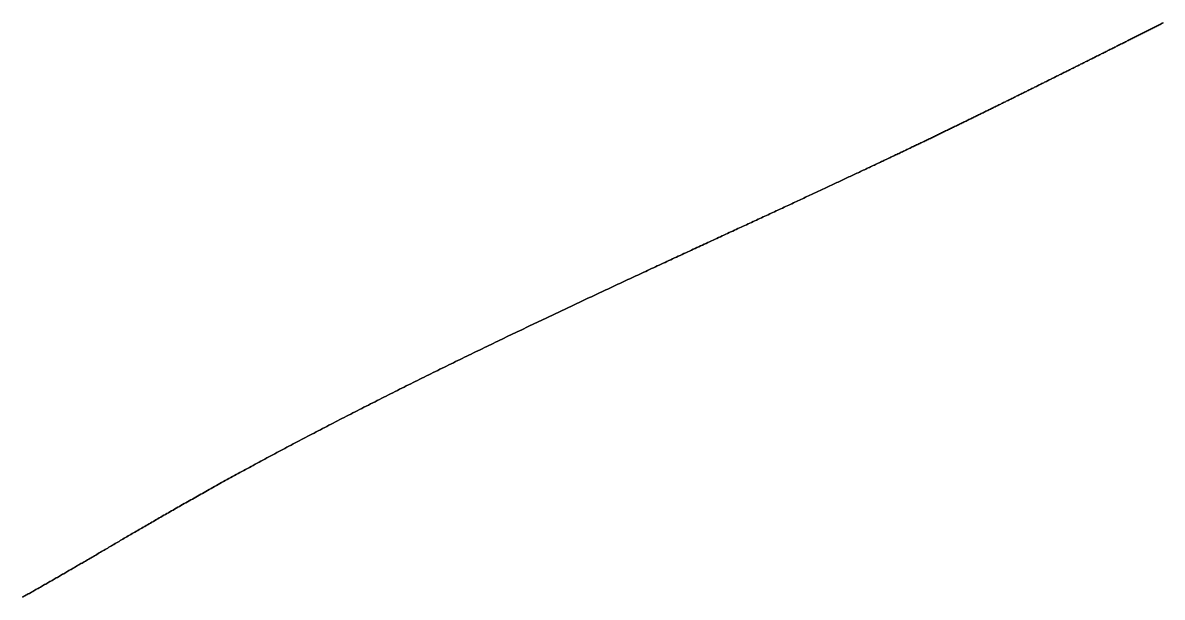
# Model space of a CAD drawing. Header units: inches. Extents: x 130170 to 284068, y 377793 to 804530.
# Drawn here: x 254410.89 to 254453.45, y 754056.56 to 754078.02 of the extents above; entities that cross this region are included whole.
import ezdxf

# ---------------------------------------------------------------- set-up
doc = ezdxf.new("R2010")
doc.units = ezdxf.units.IN
doc.header["$MEASUREMENT"] = 0
doc.layers.add('muni_il', color=7, linetype='Continuous')

msp = doc.modelspace()

# ---------------------------------------------------------------- linework, layer by layer
at = {"layer": 'muni_il'}
for points in [[(254453.489, 754078.018), (254453.451, 754077.999), (254453.413, 754077.98), (254453.375, 754077.96), (254453.337, 754077.941), (254453.3, 754077.922), (254453.262, 754077.903), (254453.224, 754077.884), (254453.187, 754077.865), (254453.149, 754077.846), (254453.112, 754077.827), (254453.074, 754077.808), (254453.037, 754077.789), (254452.999, 754077.77), (254452.962, 754077.751), (254452.924, 754077.732), (254452.887, 754077.713), (254452.85, 754077.694), (254452.813, 754077.675), (254452.776, 754077.657), (254452.739, 754077.638), (254452.701, 754077.619), (254452.664, 754077.601), (254452.627, 754077.582), (254452.59, 754077.563), (254452.554, 754077.545), (254452.517, 754077.526), (254452.48, 754077.507), (254452.443, 754077.489), (254452.406, 754077.47), (254452.37, 754077.452), (254452.333, 754077.433), (254452.296, 754077.415), (254452.26, 754077.396), (254452.223, 754077.378), (254452.186, 754077.36), (254452.15, 754077.341), (254452.114, 754077.323), (254452.077, 754077.305), (254452.041, 754077.286), (254452.004, 754077.268), (254451.968, 754077.25), (254451.932, 754077.231), (254451.896, 754077.213), (254451.86, 754077.195), (254451.823, 754077.177), (254451.787, 754077.159), (254451.751, 754077.141), (254451.715, 754077.123), (254451.679, 754077.104), (254451.643, 754077.086), (254451.607, 754077.068), (254451.571, 754077.05), (254451.536, 754077.032), (254451.5, 754077.014), (254451.464, 754076.996), (254451.428, 754076.978), (254451.393, 754076.961), (254451.357, 754076.943), (254451.321, 754076.925), (254451.286, 754076.907), (254451.25, 754076.889), (254451.214, 754076.871), (254451.179, 754076.853), (254451.143, 754076.836), (254451.108, 754076.818), (254451.073, 754076.8), (254451.037, 754076.782), (254451.002, 754076.765), (254450.967, 754076.747), (254450.931, 754076.729), (254450.896, 754076.712), (254450.861, 754076.694), (254450.826, 754076.676), (254450.79, 754076.659), (254450.755, 754076.641), (254450.72, 754076.624), (254450.685, 754076.606), (254450.65, 754076.589), (254450.615, 754076.571), (254450.58, 754076.553), (254450.545, 754076.536), (254450.51, 754076.519), (254450.475, 754076.501), (254450.44, 754076.484), (254450.405, 754076.466), (254450.371, 754076.449), (254450.336, 754076.431), (254450.301, 754076.414), (254450.266, 754076.397), (254450.231, 754076.379), (254450.197, 754076.362), (254450.162, 754076.345), (254450.127, 754076.327), (254450.093, 754076.31), (254450.058, 754076.293), (254450.023, 754076.275), (254449.989, 754076.258), (254449.954, 754076.241), (254449.92, 754076.224), (254449.885, 754076.206), (254449.851, 754076.189), (254449.816, 754076.172), (254449.782, 754076.155), (254449.747, 754076.137), (254449.713, 754076.12), (254449.678, 754076.103), (254449.644, 754076.086), (254449.61, 754076.069), (254449.575, 754076.052), (254449.541, 754076.035), (254449.507, 754076.018), (254449.472, 754076), (254449.438, 754075.983), (254449.404, 754075.966), (254449.37, 754075.949), (254449.335, 754075.932), (254449.301, 754075.915), (254449.267, 754075.898), (254449.233, 754075.881), (254449.198, 754075.864), (254449.164, 754075.847), (254449.13, 754075.83), (254449.096, 754075.813), (254449.062, 754075.796), (254449.027, 754075.779), (254448.993, 754075.762), (254448.959, 754075.745), (254448.925, 754075.728), (254448.891, 754075.711), (254448.857, 754075.694), (254448.823, 754075.677), (254448.789, 754075.66), (254448.754, 754075.643), (254448.72, 754075.626), (254448.686, 754075.609), (254448.652, 754075.592), (254448.618, 754075.576), (254448.584, 754075.558), (254448.55, 754075.542), (254448.516, 754075.525), (254448.482, 754075.508), (254448.448, 754075.491), (254448.414, 754075.474), (254448.38, 754075.457), (254448.345, 754075.44), (254448.311, 754075.423), (254448.277, 754075.406), (254448.243, 754075.389), (254448.209, 754075.373), (254448.175, 754075.356), (254448.141, 754075.339), (254448.107, 754075.322), (254448.073, 754075.305), (254448.038, 754075.288), (254448.004, 754075.271), (254447.97, 754075.254), (254447.936, 754075.237), (254447.902, 754075.22), (254447.868, 754075.204), (254447.833, 754075.187), (254447.799, 754075.17), (254447.765, 754075.153), (254447.731, 754075.136), (254447.696, 754075.119), (254447.662, 754075.102), (254447.628, 754075.085), (254447.594, 754075.068), (254447.559, 754075.051), (254447.525, 754075.034), (254447.491, 754075.017), (254447.456, 754075), (254447.422, 754074.983), (254447.387, 754074.966), (254447.353, 754074.95), (254447.319, 754074.933), (254447.284, 754074.916), (254447.25, 754074.898), (254447.215, 754074.882), (254447.18, 754074.865), (254447.146, 754074.848), (254447.111, 754074.83), (254447.077, 754074.813), (254447.042, 754074.796), (254447.007, 754074.779), (254446.973, 754074.762), (254446.938, 754074.745), (254446.903, 754074.728), (254446.868, 754074.711), (254446.833, 754074.694), (254446.798, 754074.677), (254446.763, 754074.659), (254446.728, 754074.642), (254446.693, 754074.625), (254446.658, 754074.608), (254446.623, 754074.591), (254446.588, 754074.573), (254446.553, 754074.556), (254446.518, 754074.539), (254446.482, 754074.522), (254446.447, 754074.504), (254446.412, 754074.487), (254446.376, 754074.47), (254446.341, 754074.453), (254446.305, 754074.435), (254446.27, 754074.418), (254446.234, 754074.4), (254446.198, 754074.383), (254446.163, 754074.366), (254446.127, 754074.348), (254446.091, 754074.331), (254446.055, 754074.313), (254446.019, 754074.295), (254445.983, 754074.278), (254445.947, 754074.26), (254445.911, 754074.243), (254445.875, 754074.225), (254445.839, 754074.208), (254445.802, 754074.19), (254445.766, 754074.172), (254445.729, 754074.154), (254445.693, 754074.137), (254445.656, 754074.119), (254445.62, 754074.101), (254445.583, 754074.083), (254445.546, 754074.065), (254445.509, 754074.047), (254445.472, 754074.03), (254445.435, 754074.012), (254445.398, 754073.994), (254445.361, 754073.976), (254445.323, 754073.957), (254445.286, 754073.939), (254445.249, 754073.921), (254445.211, 754073.903), (254445.173, 754073.885), (254445.136, 754073.866), (254445.098, 754073.848), (254445.06, 754073.83), (254445.022, 754073.812), (254444.984, 754073.793), (254444.946, 754073.775), (254444.907, 754073.756), (254444.869, 754073.738), (254444.83, 754073.719), (254444.792, 754073.701), (254444.753, 754073.682), (254444.714, 754073.663), (254444.675, 754073.645), (254444.636, 754073.626), (254444.597, 754073.607), (254444.558, 754073.588), (254444.519, 754073.569), (254444.479, 754073.55), (254444.44, 754073.531), (254444.4, 754073.512), (254444.36, 754073.493), (254444.32, 754073.474), (254444.28, 754073.455), (254444.24, 754073.435), (254444.2, 754073.416), (254444.159, 754073.397), (254444.119, 754073.378), (254444.078, 754073.358), (254444.037, 754073.339), (254443.996, 754073.319), (254443.955, 754073.299), (254443.914, 754073.28), (254443.873, 754073.26), (254443.831, 754073.24), (254443.79, 754073.22), (254443.748, 754073.2), (254443.706, 754073.18), (254443.664, 754073.16), (254443.622, 754073.14), (254443.58, 754073.12), (254443.537, 754073.1), (254443.494, 754073.08), (254443.452, 754073.059), (254443.409, 754073.039), (254443.366, 754073.018), (254443.322, 754072.998), (254443.279, 754072.977), (254443.236, 754072.957), (254443.192, 754072.936), (254443.148, 754072.915), (254443.104, 754072.894), (254443.06, 754072.873), (254443.016, 754072.852), (254442.971, 754072.831), (254442.927, 754072.81), (254442.882, 754072.789), (254442.837, 754072.768), (254442.792, 754072.746), (254442.746, 754072.725), (254442.701, 754072.703), (254442.655, 754072.682), (254442.609, 754072.66), (254442.563, 754072.638), (254442.517, 754072.617), (254442.471, 754072.595), (254442.424, 754072.573), (254442.377, 754072.551), (254442.33, 754072.529), (254442.283, 754072.506), (254442.236, 754072.484), (254442.189, 754072.462), (254442.141, 754072.439), (254442.093, 754072.417), (254442.045, 754072.394), (254441.997, 754072.372), (254441.948, 754072.349), (254441.9, 754072.326), (254441.851, 754072.303), (254441.802, 754072.28), (254441.753, 754072.257), (254441.703, 754072.234), (254441.654, 754072.211), (254441.604, 754072.187), (254441.554, 754072.164), (254441.504, 754072.14), (254441.454, 754072.117), (254441.403, 754072.093), (254441.352, 754072.069), (254441.301, 754072.045), (254441.25, 754072.021), (254441.199, 754071.997), (254441.147, 754071.973), (254441.095, 754071.949), (254441.043, 754071.925), (254440.991, 754071.9), (254440.939, 754071.876), (254440.886, 754071.851), (254440.833, 754071.827), (254440.78, 754071.802), (254440.727, 754071.777), (254440.674, 754071.752), (254440.62, 754071.727), (254440.566, 754071.702), (254440.512, 754071.677), (254440.458, 754071.651), (254440.403, 754071.626), (254440.348, 754071.6), (254440.294, 754071.575), (254440.238, 754071.549), (254440.183, 754071.523), (254440.128, 754071.497), (254440.072, 754071.471), (254440.016, 754071.445), (254439.96, 754071.419), (254439.903, 754071.393), (254439.847, 754071.367), (254439.79, 754071.34), (254439.733, 754071.314), (254439.675, 754071.287), (254439.618, 754071.26), (254439.56, 754071.234), (254439.502, 754071.207), (254439.444, 754071.18), (254439.386, 754071.153), (254439.327, 754071.125), (254439.269, 754071.098), (254439.21, 754071.071), (254439.15, 754071.043), (254439.091, 754071.016), (254439.031, 754070.988), (254438.972, 754070.961), (254438.912, 754070.933), (254438.852, 754070.905), (254438.791, 754070.877), (254438.73, 754070.849), (254438.67, 754070.82), (254438.609, 754070.792), (254438.547, 754070.764), (254438.486, 754070.735), (254438.424, 754070.707), (254438.362, 754070.678), (254438.3, 754070.649), (254438.238, 754070.62), (254438.175, 754070.592), (254438.113, 754070.562), (254438.05, 754070.533), (254437.987, 754070.504), (254437.923, 754070.475), (254437.86, 754070.445), (254437.796, 754070.416), (254437.732, 754070.386), (254437.668, 754070.357), (254437.604, 754070.327), (254437.54, 754070.297), (254437.475, 754070.267), (254437.41, 754070.237), (254437.345, 754070.207), (254437.28, 754070.177), (254437.214, 754070.147), (254437.149, 754070.116), (254437.083, 754070.086), (254437.017, 754070.055), (254436.951, 754070.025), (254436.884, 754069.994), (254436.818, 754069.963), (254436.751, 754069.932), (254436.684, 754069.901), (254436.617, 754069.87), (254436.549, 754069.839), (254436.482, 754069.808), (254436.414, 754069.776), (254436.346, 754069.745), (254436.278, 754069.713), (254436.21, 754069.682), (254436.142, 754069.65), (254436.073, 754069.618), (254436.004, 754069.587), (254435.935, 754069.555), (254435.866, 754069.523), (254435.797, 754069.491), (254435.728, 754069.458), (254435.658, 754069.426), (254435.588, 754069.394), (254435.518, 754069.362), (254435.448, 754069.329), (254435.378, 754069.296), (254435.308, 754069.264), (254435.237, 754069.231), (254435.166, 754069.198), (254435.095, 754069.165), (254435.024, 754069.132), (254434.953, 754069.099), (254434.881, 754069.066), (254434.81, 754069.033), (254434.738, 754069), (254434.666, 754068.966), (254434.594, 754068.933), (254434.522, 754068.899), (254434.45, 754068.866), (254434.377, 754068.832), (254434.304, 754068.798), (254434.232, 754068.764), (254434.159, 754068.73), (254434.085, 754068.696), (254434.012, 754068.662), (254433.939, 754068.628), (254433.865, 754068.594), (254433.791, 754068.56), (254433.718, 754068.525), (254433.644, 754068.491), (254433.569, 754068.456), (254433.495, 754068.421), (254433.421, 754068.387), (254433.346, 754068.352), (254433.271, 754068.317), (254433.196, 754068.282), (254433.121, 754068.247), (254433.046, 754068.212), (254432.971, 754068.177), (254432.895, 754068.142), (254432.82, 754068.106), (254432.744, 754068.071), (254432.668, 754068.035), (254432.592, 754068), (254432.516, 754067.964), (254432.44, 754067.928), (254432.363, 754067.893), (254432.287, 754067.857), (254432.21, 754067.821), (254432.133, 754067.785), (254432.056, 754067.749), (254431.979, 754067.712), (254431.902, 754067.676), (254431.825, 754067.64), (254431.747, 754067.603), (254431.67, 754067.567), (254431.592, 754067.53), (254431.514, 754067.493), (254431.436, 754067.457), (254431.358, 754067.42), (254431.28, 754067.383), (254431.201, 754067.346), (254431.123, 754067.309), (254431.044, 754067.272), (254430.965, 754067.235), (254430.887, 754067.197), (254430.808, 754067.16), (254430.728, 754067.123), (254430.649, 754067.085), (254430.57, 754067.047), (254430.49, 754067.01), (254430.411, 754066.972), (254430.331, 754066.934), (254430.251, 754066.896), (254430.171, 754066.858), (254430.091, 754066.82), (254430.011, 754066.782), (254429.931, 754066.744), (254429.85, 754066.705), (254429.77, 754066.667), (254429.689, 754066.628), (254429.608, 754066.59), (254429.527, 754066.551), (254429.447, 754066.512), (254429.365, 754066.474), (254429.284, 754066.435), (254429.203, 754066.396), (254429.122, 754066.357), (254429.04, 754066.318), (254428.959, 754066.279), (254428.877, 754066.24), (254428.795, 754066.2), (254428.713, 754066.161), (254428.631, 754066.121), (254428.549, 754066.082), (254428.467, 754066.042), (254428.385, 754066.002), (254428.303, 754065.963), (254428.22, 754065.923), (254428.138, 754065.883), (254428.055, 754065.843), (254427.972, 754065.803), (254427.89, 754065.763), (254427.807, 754065.723), (254427.724, 754065.682), (254427.641, 754065.642), (254427.558, 754065.602), (254427.475, 754065.561), (254427.392, 754065.521), (254427.309, 754065.48), (254427.226, 754065.44), (254427.142, 754065.399), (254427.059, 754065.358), (254426.975, 754065.318), (254426.892, 754065.277), (254426.809, 754065.236), (254426.725, 754065.195), (254426.641, 754065.154), (254426.558, 754065.113), (254426.474, 754065.072), (254426.39, 754065.03), (254426.307, 754064.989), (254426.223, 754064.948), (254426.139, 754064.906), (254426.055, 754064.865), (254425.972, 754064.824), (254425.888, 754064.782), (254425.804, 754064.741), (254425.72, 754064.699), (254425.636, 754064.658), (254425.553, 754064.616), (254425.469, 754064.574), (254425.385, 754064.533), (254425.301, 754064.491), (254425.217, 754064.449), (254425.134, 754064.407), (254425.05, 754064.365), (254424.966, 754064.324), (254424.883, 754064.282), (254424.799, 754064.24), (254424.716, 754064.198), (254424.632, 754064.156), (254424.548, 754064.114), (254424.465, 754064.072), (254424.382, 754064.03), (254424.298, 754063.988), (254424.215, 754063.946), (254424.132, 754063.904), (254424.049, 754063.862), (254423.966, 754063.82), (254423.883, 754063.778), (254423.8, 754063.736), (254423.717, 754063.694), (254423.635, 754063.652), (254423.552, 754063.61), (254423.47, 754063.568), (254423.388, 754063.526), (254423.305, 754063.484), (254423.223, 754063.442), (254423.141, 754063.4), (254423.059, 754063.358), (254422.978, 754063.316), (254422.896, 754063.274), (254422.815, 754063.233), (254422.733, 754063.191), (254422.652, 754063.149), (254422.571, 754063.107), (254422.49, 754063.066), (254422.41, 754063.024), (254422.329, 754062.982), (254422.249, 754062.941), (254422.169, 754062.899), (254422.089, 754062.857), (254422.009, 754062.816), (254421.929, 754062.774), (254421.85, 754062.733), (254421.771, 754062.692), (254421.692, 754062.65), (254421.613, 754062.609), (254421.534, 754062.568), (254421.456, 754062.527), (254421.378, 754062.486), (254421.3, 754062.445), (254421.222, 754062.404), (254421.144, 754062.363), (254421.067, 754062.322), (254420.99, 754062.282), (254420.913, 754062.241), (254420.836, 754062.2), (254420.76, 754062.16), (254420.684, 754062.119), (254420.608, 754062.079), (254420.532, 754062.039), (254420.457, 754061.999), (254420.382, 754061.959), (254420.307, 754061.919), (254420.232, 754061.879), (254420.158, 754061.839), (254420.084, 754061.799), (254420.01, 754061.759), (254419.936, 754061.72), (254419.863, 754061.68), (254419.79, 754061.641), (254419.717, 754061.602), (254419.645, 754061.563), (254419.572, 754061.523), (254419.5, 754061.484), (254419.429, 754061.446), (254419.357, 754061.407), (254419.286, 754061.368), (254419.215, 754061.33), (254419.145, 754061.291), (254419.075, 754061.253), (254419.005, 754061.215), (254418.935, 754061.176), (254418.866, 754061.138), (254418.797, 754061.1), (254418.728, 754061.063), (254418.659, 754061.025), (254418.591, 754060.987), (254418.523, 754060.95), (254418.456, 754060.912), (254418.388, 754060.875), (254418.321, 754060.838), (254418.254, 754060.801), (254418.188, 754060.764), (254418.122, 754060.728), (254418.056, 754060.691), (254417.991, 754060.654), (254417.925, 754060.618), (254417.86, 754060.582), (254417.796, 754060.546), (254417.731, 754060.51), (254417.667, 754060.474), (254417.604, 754060.438), (254417.54, 754060.402), (254417.477, 754060.367), (254417.414, 754060.331), (254417.352, 754060.296), (254417.289, 754060.261), (254417.227, 754060.226), (254417.165, 754060.191), (254417.104, 754060.156), (254417.043, 754060.122), (254416.982, 754060.087), (254416.922, 754060.053), (254416.861, 754060.018), (254416.802, 754059.984), (254416.742, 754059.95), (254416.682, 754059.916), (254416.623, 754059.883), (254416.564, 754059.849), (254416.506, 754059.815), (254416.448, 754059.782), (254416.39, 754059.749), (254416.332, 754059.716), (254416.275, 754059.683), (254416.218, 754059.65), (254416.161, 754059.617), (254416.104, 754059.585), (254416.048, 754059.552), (254415.992, 754059.52), (254415.937, 754059.488), (254415.881, 754059.456), (254415.826, 754059.424), (254415.771, 754059.392), (254415.717, 754059.361), (254415.662, 754059.329), (254415.608, 754059.298), (254415.554, 754059.267), (254415.501, 754059.236), (254415.448, 754059.205), (254415.395, 754059.174), (254415.342, 754059.143), (254415.29, 754059.113), (254415.238, 754059.082), (254415.186, 754059.052), (254415.134, 754059.022), (254415.083, 754058.992), (254415.032, 754058.962), (254414.981, 754058.933), (254414.93, 754058.903), (254414.88, 754058.874), (254414.83, 754058.845), (254414.78, 754058.816), (254414.731, 754058.787), (254414.681, 754058.758), (254414.632, 754058.729), (254414.584, 754058.701), (254414.535, 754058.672), (254414.487, 754058.644), (254414.439, 754058.616), (254414.391, 754058.588), (254414.344, 754058.56), (254414.296, 754058.532), (254414.249, 754058.505), (254414.203, 754058.477), (254414.156, 754058.45), (254414.11, 754058.423), (254414.064, 754058.396), (254414.018, 754058.369), (254413.973, 754058.343), (254413.927, 754058.316), (254413.882, 754058.289), (254413.837, 754058.263), (254413.793, 754058.237), (254413.748, 754058.211), (254413.704, 754058.185), (254413.66, 754058.159), (254413.616, 754058.134), (254413.572, 754058.108), (254413.529, 754058.083), (254413.486, 754058.058), (254413.443, 754058.032), (254413.4, 754058.007), (254413.358, 754057.982), (254413.315, 754057.958), (254413.273, 754057.933), (254413.231, 754057.908), (254413.189, 754057.884), (254413.147, 754057.859), (254413.106, 754057.835), (254413.064, 754057.811), (254413.023, 754057.787), (254412.982, 754057.763), (254412.941, 754057.739), (254412.9, 754057.716), (254412.86, 754057.692), (254412.819, 754057.668), (254412.779, 754057.645), (254412.738, 754057.621), (254412.698, 754057.598), (254412.658, 754057.575), (254412.618, 754057.552), (254412.578, 754057.528), (254412.538, 754057.505), (254412.499, 754057.482), (254412.459, 754057.459), (254412.42, 754057.436), (254412.38, 754057.413), (254412.34, 754057.391), (254412.301, 754057.368), (254412.262, 754057.345), (254412.222, 754057.322), (254412.183, 754057.3), (254412.143, 754057.277), (254412.104, 754057.254), (254412.064, 754057.231), (254412.025, 754057.209), (254411.986, 754057.186), (254411.946, 754057.163), (254411.906, 754057.141), (254411.867, 754057.118), (254411.827, 754057.095), (254411.788, 754057.072), (254411.748, 754057.05), (254411.708, 754057.027), (254411.668, 754057.004), (254411.628, 754056.981), (254411.588, 754056.958), (254411.548, 754056.935), (254411.507, 754056.912), (254411.467, 754056.889), (254411.426, 754056.866), (254411.385, 754056.843), (254411.344, 754056.819), (254411.303, 754056.796), (254411.262, 754056.773), (254411.221, 754056.749), (254411.179, 754056.726), (254411.137, 754056.702), (254411.095, 754056.678), (254411.053, 754056.654), (254411.011, 754056.63), (254410.968, 754056.606), (254410.925, 754056.582), (254410.882, 754056.557)], [(254410.882, 754056.557), (254410.925, 754056.582), (254410.968, 754056.606), (254411.011, 754056.63), (254411.053, 754056.654), (254411.095, 754056.678), (254411.137, 754056.702), (254411.179, 754056.726), (254411.221, 754056.749), (254411.262, 754056.773), (254411.303, 754056.796), (254411.344, 754056.819), (254411.385, 754056.843), (254411.426, 754056.866), (254411.467, 754056.889), (254411.507, 754056.912), (254411.548, 754056.935), (254411.588, 754056.958), (254411.628, 754056.981), (254411.668, 754057.004), (254411.708, 754057.027), (254411.748, 754057.05), (254411.788, 754057.072), (254411.827, 754057.095), (254411.867, 754057.118), (254411.906, 754057.141), (254411.946, 754057.163), (254411.986, 754057.186), (254412.025, 754057.209), (254412.064, 754057.231), (254412.104, 754057.254), (254412.143, 754057.277), (254412.183, 754057.3), (254412.222, 754057.322), (254412.262, 754057.345), (254412.301, 754057.368), (254412.34, 754057.391), (254412.38, 754057.413), (254412.42, 754057.436), (254412.459, 754057.459), (254412.499, 754057.482), (254412.538, 754057.505), (254412.578, 754057.528), (254412.618, 754057.552), (254412.658, 754057.575), (254412.698, 754057.598), (254412.738, 754057.621), (254412.779, 754057.645), (254412.819, 754057.668), (254412.86, 754057.692), (254412.9, 754057.716), (254412.941, 754057.739), (254412.982, 754057.763), (254413.023, 754057.787), (254413.064, 754057.811), (254413.106, 754057.835), (254413.147, 754057.859), (254413.189, 754057.884), (254413.231, 754057.908), (254413.273, 754057.933), (254413.315, 754057.958), (254413.358, 754057.982), (254413.4, 754058.007), (254413.443, 754058.032), (254413.486, 754058.058), (254413.529, 754058.083), (254413.572, 754058.108), (254413.616, 754058.134), (254413.66, 754058.159), (254413.704, 754058.185), (254413.748, 754058.211), (254413.793, 754058.237), (254413.837, 754058.263), (254413.882, 754058.289), (254413.927, 754058.316), (254413.973, 754058.343), (254414.018, 754058.369), (254414.064, 754058.396), (254414.11, 754058.423), (254414.156, 754058.45), (254414.203, 754058.477), (254414.249, 754058.505), (254414.296, 754058.532), (254414.344, 754058.56), (254414.391, 754058.588), (254414.439, 754058.616), (254414.487, 754058.644), (254414.535, 754058.672), (254414.584, 754058.701), (254414.632, 754058.729), (254414.681, 754058.758), (254414.731, 754058.787), (254414.78, 754058.816), (254414.83, 754058.845), (254414.88, 754058.874), (254414.93, 754058.903), (254414.981, 754058.933), (254415.032, 754058.962), (254415.083, 754058.992), (254415.134, 754059.022), (254415.186, 754059.052), (254415.238, 754059.082), (254415.29, 754059.113), (254415.342, 754059.143), (254415.395, 754059.174), (254415.448, 754059.205), (254415.501, 754059.236), (254415.554, 754059.267), (254415.608, 754059.298), (254415.662, 754059.329), (254415.717, 754059.361), (254415.771, 754059.392), (254415.826, 754059.424), (254415.881, 754059.456), (254415.937, 754059.488), (254415.992, 754059.52), (254416.048, 754059.552), (254416.104, 754059.585), (254416.161, 754059.617), (254416.218, 754059.65), (254416.275, 754059.683), (254416.332, 754059.716), (254416.39, 754059.749), (254416.448, 754059.782), (254416.506, 754059.815), (254416.564, 754059.849), (254416.623, 754059.883), (254416.682, 754059.916), (254416.742, 754059.95), (254416.802, 754059.984), (254416.861, 754060.018), (254416.922, 754060.053), (254416.982, 754060.087), (254417.043, 754060.122), (254417.104, 754060.156), (254417.165, 754060.191), (254417.227, 754060.226), (254417.289, 754060.261), (254417.352, 754060.296), (254417.414, 754060.331), (254417.477, 754060.367), (254417.54, 754060.402), (254417.604, 754060.438), (254417.667, 754060.474), (254417.731, 754060.51), (254417.796, 754060.546), (254417.86, 754060.582), (254417.925, 754060.618), (254417.991, 754060.654), (254418.056, 754060.691), (254418.122, 754060.728), (254418.188, 754060.764), (254418.254, 754060.801), (254418.321, 754060.838), (254418.388, 754060.875), (254418.456, 754060.912), (254418.523, 754060.95), (254418.591, 754060.987), (254418.659, 754061.025), (254418.728, 754061.063), (254418.797, 754061.1), (254418.866, 754061.138), (254418.935, 754061.176), (254419.005, 754061.215), (254419.075, 754061.253), (254419.145, 754061.291), (254419.215, 754061.33), (254419.286, 754061.368), (254419.357, 754061.407), (254419.429, 754061.446), (254419.5, 754061.484), (254419.572, 754061.523), (254419.645, 754061.563), (254419.717, 754061.602), (254419.79, 754061.641), (254419.863, 754061.68), (254419.936, 754061.72), (254420.01, 754061.759), (254420.084, 754061.799), (254420.158, 754061.839), (254420.232, 754061.879), (254420.307, 754061.919), (254420.382, 754061.959), (254420.457, 754061.999), (254420.532, 754062.039), (254420.608, 754062.079), (254420.684, 754062.119), (254420.76, 754062.16), (254420.836, 754062.2), (254420.913, 754062.241), (254420.99, 754062.282), (254421.067, 754062.322), (254421.144, 754062.363), (254421.222, 754062.404), (254421.3, 754062.445), (254421.378, 754062.486), (254421.456, 754062.527), (254421.534, 754062.568), (254421.613, 754062.609), (254421.692, 754062.65), (254421.771, 754062.692), (254421.85, 754062.733), (254421.929, 754062.774), (254422.009, 754062.816), (254422.089, 754062.857), (254422.169, 754062.899), (254422.249, 754062.941), (254422.329, 754062.982), (254422.41, 754063.024), (254422.49, 754063.066), (254422.571, 754063.107), (254422.652, 754063.149), (254422.733, 754063.191), (254422.815, 754063.233), (254422.896, 754063.274), (254422.978, 754063.316), (254423.059, 754063.358), (254423.141, 754063.4), (254423.223, 754063.442), (254423.305, 754063.484), (254423.388, 754063.526), (254423.47, 754063.568), (254423.552, 754063.61), (254423.635, 754063.652), (254423.717, 754063.694), (254423.8, 754063.736), (254423.883, 754063.778), (254423.966, 754063.82), (254424.049, 754063.862), (254424.132, 754063.904), (254424.215, 754063.946), (254424.298, 754063.988), (254424.382, 754064.03), (254424.465, 754064.072), (254424.548, 754064.114), (254424.632, 754064.156), (254424.716, 754064.198), (254424.799, 754064.24), (254424.883, 754064.282), (254424.966, 754064.324), (254425.05, 754064.365), (254425.134, 754064.407), (254425.217, 754064.449), (254425.301, 754064.491), (254425.385, 754064.533), (254425.469, 754064.574), (254425.553, 754064.616), (254425.636, 754064.658), (254425.72, 754064.699), (254425.804, 754064.741), (254425.888, 754064.782), (254425.972, 754064.824), (254426.055, 754064.865), (254426.139, 754064.906), (254426.223, 754064.948), (254426.307, 754064.989), (254426.39, 754065.03), (254426.474, 754065.072), (254426.558, 754065.113), (254426.641, 754065.154), (254426.725, 754065.195), (254426.809, 754065.236), (254426.892, 754065.277), (254426.975, 754065.318), (254427.059, 754065.358), (254427.142, 754065.399), (254427.226, 754065.44), (254427.309, 754065.48), (254427.392, 754065.521), (254427.475, 754065.561), (254427.558, 754065.602), (254427.641, 754065.642), (254427.724, 754065.682), (254427.807, 754065.723), (254427.89, 754065.763), (254427.972, 754065.803), (254428.055, 754065.843), (254428.138, 754065.883), (254428.22, 754065.923), (254428.303, 754065.963), (254428.385, 754066.002), (254428.467, 754066.042), (254428.549, 754066.082), (254428.631, 754066.121), (254428.713, 754066.161), (254428.795, 754066.2), (254428.877, 754066.24), (254428.959, 754066.279), (254429.04, 754066.318), (254429.122, 754066.357), (254429.203, 754066.396), (254429.284, 754066.435), (254429.365, 754066.474), (254429.447, 754066.512), (254429.527, 754066.551), (254429.608, 754066.59), (254429.689, 754066.628), (254429.77, 754066.667), (254429.85, 754066.705), (254429.931, 754066.744), (254430.011, 754066.782), (254430.091, 754066.82), (254430.171, 754066.858), (254430.251, 754066.896), (254430.331, 754066.934), (254430.411, 754066.972), (254430.49, 754067.01), (254430.57, 754067.047), (254430.649, 754067.085), (254430.728, 754067.123), (254430.808, 754067.16), (254430.887, 754067.197), (254430.965, 754067.235), (254431.044, 754067.272), (254431.123, 754067.309), (254431.201, 754067.346), (254431.28, 754067.383), (254431.358, 754067.42), (254431.436, 754067.457), (254431.514, 754067.493), (254431.592, 754067.53), (254431.67, 754067.567), (254431.747, 754067.603), (254431.825, 754067.64), (254431.902, 754067.676), (254431.979, 754067.712), (254432.056, 754067.749), (254432.133, 754067.785), (254432.21, 754067.821), (254432.287, 754067.857), (254432.363, 754067.893), (254432.44, 754067.928), (254432.516, 754067.964), (254432.592, 754068), (254432.668, 754068.035), (254432.744, 754068.071), (254432.82, 754068.106), (254432.895, 754068.142), (254432.971, 754068.177), (254433.046, 754068.212), (254433.121, 754068.247), (254433.196, 754068.282), (254433.271, 754068.317), (254433.346, 754068.352), (254433.421, 754068.387), (254433.495, 754068.421), (254433.569, 754068.456), (254433.644, 754068.491), (254433.718, 754068.525), (254433.791, 754068.56), (254433.865, 754068.594), (254433.939, 754068.628), (254434.012, 754068.662), (254434.085, 754068.696), (254434.159, 754068.73), (254434.232, 754068.764), (254434.304, 754068.798), (254434.377, 754068.832), (254434.45, 754068.866), (254434.522, 754068.899), (254434.594, 754068.933), (254434.666, 754068.966), (254434.738, 754069), (254434.81, 754069.033), (254434.881, 754069.066), (254434.953, 754069.099), (254435.024, 754069.132), (254435.095, 754069.165), (254435.166, 754069.198), (254435.237, 754069.231), (254435.308, 754069.264), (254435.378, 754069.296), (254435.448, 754069.329), (254435.518, 754069.362), (254435.588, 754069.394), (254435.658, 754069.426), (254435.728, 754069.458), (254435.797, 754069.491), (254435.866, 754069.523), (254435.935, 754069.555), (254436.004, 754069.587), (254436.073, 754069.618), (254436.142, 754069.65), (254436.21, 754069.682), (254436.278, 754069.713), (254436.346, 754069.745), (254436.414, 754069.776), (254436.482, 754069.808), (254436.549, 754069.839), (254436.617, 754069.87), (254436.684, 754069.901), (254436.751, 754069.932), (254436.818, 754069.963), (254436.884, 754069.994), (254436.951, 754070.025), (254437.017, 754070.055), (254437.083, 754070.086), (254437.149, 754070.116), (254437.214, 754070.147), (254437.28, 754070.177), (254437.345, 754070.207), (254437.41, 754070.237), (254437.475, 754070.267), (254437.54, 754070.297), (254437.604, 754070.327), (254437.668, 754070.357), (254437.732, 754070.386), (254437.796, 754070.416), (254437.86, 754070.445), (254437.923, 754070.475), (254437.987, 754070.504), (254438.05, 754070.533), (254438.113, 754070.562), (254438.175, 754070.592), (254438.238, 754070.62), (254438.3, 754070.649), (254438.362, 754070.678), (254438.424, 754070.707), (254438.486, 754070.735), (254438.547, 754070.764), (254438.609, 754070.792), (254438.67, 754070.82), (254438.73, 754070.849), (254438.791, 754070.877), (254438.852, 754070.905), (254438.912, 754070.933), (254438.972, 754070.961), (254439.031, 754070.988), (254439.091, 754071.016), (254439.15, 754071.043), (254439.21, 754071.071), (254439.269, 754071.098), (254439.327, 754071.125), (254439.386, 754071.153), (254439.444, 754071.18), (254439.502, 754071.207), (254439.56, 754071.234), (254439.618, 754071.26), (254439.675, 754071.287), (254439.733, 754071.314), (254439.79, 754071.34), (254439.847, 754071.367), (254439.903, 754071.393), (254439.96, 754071.419), (254440.016, 754071.445), (254440.072, 754071.471), (254440.128, 754071.497), (254440.183, 754071.523), (254440.238, 754071.549), (254440.294, 754071.575), (254440.348, 754071.6), (254440.403, 754071.626), (254440.458, 754071.651), (254440.512, 754071.677), (254440.566, 754071.702), (254440.62, 754071.727), (254440.674, 754071.752), (254440.727, 754071.777), (254440.78, 754071.802), (254440.833, 754071.827), (254440.886, 754071.851), (254440.939, 754071.876), (254440.991, 754071.9), (254441.043, 754071.925), (254441.095, 754071.949), (254441.147, 754071.973), (254441.199, 754071.997), (254441.25, 754072.021), (254441.301, 754072.045), (254441.352, 754072.069), (254441.403, 754072.093), (254441.454, 754072.117), (254441.504, 754072.14), (254441.554, 754072.164), (254441.604, 754072.187), (254441.654, 754072.211), (254441.703, 754072.234), (254441.753, 754072.257), (254441.802, 754072.28), (254441.851, 754072.303), (254441.9, 754072.326), (254441.948, 754072.349), (254441.997, 754072.372), (254442.045, 754072.394), (254442.093, 754072.417), (254442.141, 754072.439), (254442.189, 754072.462), (254442.236, 754072.484), (254442.283, 754072.506), (254442.33, 754072.529), (254442.377, 754072.551), (254442.424, 754072.573), (254442.471, 754072.595), (254442.517, 754072.617), (254442.563, 754072.638), (254442.609, 754072.66), (254442.655, 754072.682), (254442.701, 754072.703), (254442.746, 754072.725), (254442.792, 754072.746), (254442.837, 754072.768), (254442.882, 754072.789), (254442.927, 754072.81), (254442.971, 754072.831), (254443.016, 754072.852), (254443.06, 754072.873), (254443.104, 754072.894), (254443.148, 754072.915), (254443.192, 754072.936), (254443.236, 754072.957), (254443.279, 754072.977), (254443.322, 754072.998), (254443.366, 754073.018), (254443.409, 754073.039), (254443.452, 754073.059), (254443.494, 754073.08), (254443.537, 754073.1), (254443.58, 754073.12), (254443.622, 754073.14), (254443.664, 754073.16), (254443.706, 754073.18), (254443.748, 754073.2), (254443.79, 754073.22), (254443.831, 754073.24), (254443.873, 754073.26), (254443.914, 754073.28), (254443.955, 754073.299), (254443.996, 754073.319), (254444.037, 754073.339), (254444.078, 754073.358), (254444.119, 754073.378), (254444.159, 754073.397), (254444.2, 754073.416), (254444.24, 754073.435), (254444.28, 754073.455), (254444.32, 754073.474), (254444.36, 754073.493), (254444.4, 754073.512), (254444.44, 754073.531), (254444.479, 754073.55), (254444.519, 754073.569), (254444.558, 754073.588), (254444.597, 754073.607), (254444.636, 754073.626), (254444.675, 754073.645), (254444.714, 754073.663), (254444.753, 754073.682), (254444.792, 754073.701), (254444.83, 754073.719), (254444.869, 754073.738), (254444.907, 754073.756), (254444.946, 754073.775), (254444.984, 754073.793), (254445.022, 754073.812), (254445.06, 754073.83), (254445.098, 754073.848), (254445.136, 754073.866), (254445.173, 754073.885), (254445.211, 754073.903), (254445.249, 754073.921), (254445.286, 754073.939), (254445.323, 754073.957), (254445.361, 754073.976), (254445.398, 754073.994), (254445.435, 754074.012), (254445.472, 754074.03), (254445.509, 754074.047), (254445.546, 754074.065), (254445.583, 754074.083), (254445.62, 754074.101), (254445.656, 754074.119), (254445.693, 754074.137), (254445.729, 754074.154), (254445.766, 754074.172), (254445.802, 754074.19), (254445.839, 754074.208), (254445.875, 754074.225), (254445.911, 754074.243), (254445.947, 754074.26), (254445.983, 754074.278), (254446.019, 754074.295), (254446.055, 754074.313), (254446.091, 754074.331), (254446.127, 754074.348), (254446.163, 754074.366), (254446.198, 754074.383), (254446.234, 754074.4), (254446.27, 754074.418), (254446.305, 754074.435), (254446.341, 754074.453), (254446.376, 754074.47), (254446.412, 754074.487), (254446.447, 754074.504), (254446.482, 754074.522), (254446.518, 754074.539), (254446.553, 754074.556), (254446.588, 754074.573), (254446.623, 754074.591), (254446.658, 754074.608), (254446.693, 754074.625), (254446.728, 754074.642), (254446.763, 754074.659), (254446.798, 754074.677), (254446.833, 754074.694), (254446.868, 754074.711), (254446.903, 754074.728), (254446.938, 754074.745), (254446.973, 754074.762), (254447.007, 754074.779), (254447.042, 754074.796), (254447.077, 754074.813), (254447.111, 754074.83), (254447.146, 754074.848), (254447.18, 754074.865), (254447.215, 754074.882), (254447.25, 754074.898), (254447.284, 754074.916), (254447.319, 754074.933), (254447.353, 754074.95), (254447.387, 754074.966), (254447.422, 754074.983), (254447.456, 754075), (254447.491, 754075.017), (254447.525, 754075.034), (254447.559, 754075.051), (254447.594, 754075.068), (254447.628, 754075.085), (254447.662, 754075.102), (254447.696, 754075.119), (254447.731, 754075.136), (254447.765, 754075.153), (254447.799, 754075.17), (254447.833, 754075.187), (254447.868, 754075.204), (254447.902, 754075.22), (254447.936, 754075.237), (254447.97, 754075.254), (254448.004, 754075.271), (254448.038, 754075.288), (254448.073, 754075.305), (254448.107, 754075.322), (254448.141, 754075.339), (254448.175, 754075.356), (254448.209, 754075.373), (254448.243, 754075.389), (254448.277, 754075.406), (254448.311, 754075.423), (254448.345, 754075.44), (254448.38, 754075.457), (254448.414, 754075.474), (254448.448, 754075.491), (254448.482, 754075.508), (254448.516, 754075.525), (254448.55, 754075.542), (254448.584, 754075.558), (254448.618, 754075.576), (254448.652, 754075.592), (254448.686, 754075.609), (254448.72, 754075.626), (254448.754, 754075.643), (254448.789, 754075.66), (254448.823, 754075.677), (254448.857, 754075.694), (254448.891, 754075.711), (254448.925, 754075.728), (254448.959, 754075.745), (254448.993, 754075.762), (254449.027, 754075.779), (254449.062, 754075.796), (254449.096, 754075.813), (254449.13, 754075.83), (254449.164, 754075.847), (254449.198, 754075.864), (254449.233, 754075.881), (254449.267, 754075.898), (254449.301, 754075.915), (254449.335, 754075.932), (254449.37, 754075.949), (254449.404, 754075.966), (254449.438, 754075.983), (254449.472, 754076), (254449.507, 754076.018), (254449.541, 754076.035), (254449.575, 754076.052), (254449.61, 754076.069), (254449.644, 754076.086), (254449.678, 754076.103), (254449.713, 754076.12), (254449.747, 754076.137), (254449.782, 754076.155), (254449.816, 754076.172), (254449.851, 754076.189), (254449.885, 754076.206), (254449.92, 754076.224), (254449.954, 754076.241), (254449.989, 754076.258), (254450.023, 754076.275), (254450.058, 754076.293), (254450.093, 754076.31), (254450.127, 754076.327), (254450.162, 754076.345), (254450.197, 754076.362), (254450.231, 754076.379), (254450.266, 754076.397), (254450.301, 754076.414), (254450.336, 754076.431), (254450.371, 754076.449), (254450.405, 754076.466), (254450.44, 754076.484), (254450.475, 754076.501), (254450.51, 754076.519), (254450.545, 754076.536), (254450.58, 754076.553), (254450.615, 754076.571), (254450.65, 754076.589), (254450.685, 754076.606), (254450.72, 754076.624), (254450.755, 754076.641), (254450.79, 754076.659), (254450.826, 754076.676), (254450.861, 754076.694), (254450.896, 754076.712), (254450.931, 754076.729), (254450.967, 754076.747), (254451.002, 754076.765), (254451.037, 754076.782), (254451.073, 754076.8), (254451.108, 754076.818), (254451.143, 754076.836), (254451.179, 754076.853), (254451.214, 754076.871), (254451.25, 754076.889), (254451.286, 754076.907), (254451.321, 754076.925), (254451.357, 754076.943), (254451.393, 754076.961), (254451.428, 754076.978), (254451.464, 754076.996), (254451.5, 754077.014), (254451.536, 754077.032), (254451.571, 754077.05), (254451.607, 754077.068), (254451.643, 754077.086), (254451.679, 754077.104), (254451.715, 754077.123), (254451.751, 754077.141), (254451.787, 754077.159), (254451.823, 754077.177), (254451.86, 754077.195), (254451.896, 754077.213), (254451.932, 754077.231), (254451.968, 754077.25), (254452.004, 754077.268), (254452.041, 754077.286), (254452.077, 754077.305), (254452.114, 754077.323), (254452.15, 754077.341), (254452.186, 754077.36), (254452.223, 754077.378), (254452.26, 754077.396), (254452.296, 754077.415), (254452.333, 754077.433), (254452.37, 754077.452), (254452.406, 754077.47), (254452.443, 754077.489), (254452.48, 754077.507), (254452.517, 754077.526), (254452.554, 754077.545), (254452.59, 754077.563), (254452.627, 754077.582), (254452.664, 754077.601), (254452.701, 754077.619), (254452.739, 754077.638), (254452.776, 754077.657), (254452.813, 754077.675), (254452.85, 754077.694), (254452.887, 754077.713), (254452.924, 754077.732), (254452.962, 754077.751), (254452.999, 754077.77), (254453.037, 754077.789), (254453.074, 754077.808), (254453.112, 754077.827), (254453.149, 754077.846), (254453.187, 754077.865), (254453.224, 754077.884), (254453.262, 754077.903), (254453.3, 754077.922), (254453.337, 754077.941), (254453.375, 754077.96), (254453.413, 754077.98), (254453.451, 754077.999), (254453.489, 754078.018)]]:
    msp.add_lwpolyline(points, dxfattribs=at)

doc.saveas('drawing.dxf')
